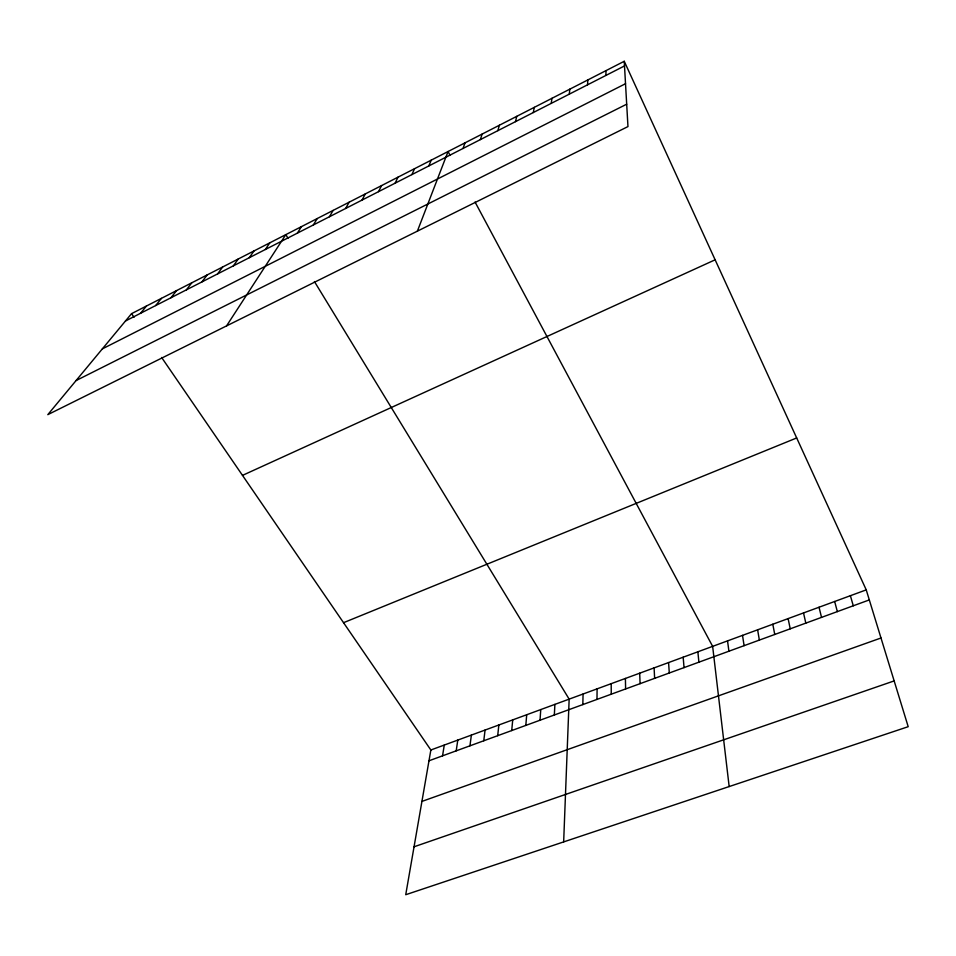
<?xml version="1.0" encoding="UTF-8"?>
<svg xmlns="http://www.w3.org/2000/svg" width="956" height="956" viewBox="0 0 956 956"><rect width="100%" height="100%" fill="white"/><g stroke="black" fill="none" stroke-linecap="round" stroke-linejoin="round"><path stroke-width="1.43" d="M605.949 75.416L605.949 70.66M596.986 699.41L597.094 688.858M582.825 704.596L583.076 694.02M563.658 841.901L569.155 699.135L314.428 281.554M554.337 714.992L554.898 704.381M587.546 84.821L587.809 79.946M540.032 720.227L540.749 709.579M525.824 725.413L526.696 714.753M511.711 730.563L512.727 719.892M569.298 94.142L569.812 89.159M497.694 735.69L498.853 724.995M483.76 740.78L485.074 730.061M469.934 745.823L471.392 735.092M456.191 750.842L457.793 740.099M551.206 103.391L551.982 98.301M442.544 755.838L444.277 745.059M161.612 357.46L430.857 749.994L405.726 894.72L908.2 726.691L866.232 589.876L624.244 61.28L131.558 313.652L47.8 414.665L627.961 126.586L624.244 61.28M533.281 112.557L534.296 107.359M515.499 121.639L516.754 116.345M497.861 130.649L499.367 125.248M480.378 139.588L482.123 134.091M463.051 148.455L465.01 142.85M417.378 231.149L448.053 151.538L450.097 155.362M428.814 165.95L431.228 160.154M411.905 174.59L414.546 168.698M395.139 183.158L397.995 177.183M378.504 191.666L381.575 185.584M362.013 200.091L365.3 193.925M345.654 208.456L349.143 202.206M329.438 216.749L333.118 210.416M313.341 224.971L317.225 218.554M297.376 233.133L301.451 226.632M226.548 325.9L285.808 234.638L287.995 238.211M265.35 249.492L269.819 242.836M249.301 257.702L253.961 250.962M233.384 265.84L238.235 259.016M217.598 273.906L222.629 267.011M201.931 281.912L207.141 274.946M186.396 289.859L191.786 282.809M170.981 297.734L176.549 290.612M155.697 305.55L161.433 298.356M140.532 313.305L146.447 306.04M125.487 320.989L624.507 65.928M102.352 348.88L625.523 83.71M76.074 380.572L626.682 104.204M242.489 475.383L715.124 259.805M343.539 622.691L796.683 437.956M430.857 749.994L866.232 589.876M428.981 760.785L869.315 599.926M421.931 801.403L880.99 637.999M414.044 846.789L894.159 680.911M131.558 313.652L134.031 317.249M475.048 202.015L712.638 646.364L729.165 786.561M850.398 595.707L853.278 605.793M834.66 601.491L837.348 611.613M819.041 607.239L821.527 617.385M803.518 612.939L805.824 623.121M788.114 618.604L790.23 628.821M772.807 624.232L774.742 634.473M757.618 629.825L759.363 640.102M742.525 635.382L744.091 645.67M727.528 640.89L728.926 651.215M697.856 651.801L698.908 662.185M683.17 657.202L684.042 667.611M668.579 662.568L669.296 673M654.095 667.897L654.633 678.354M639.695 673.191L640.078 683.671M625.403 678.449L625.618 688.953M611.195 683.671L611.254 694.199"/></g></svg>
